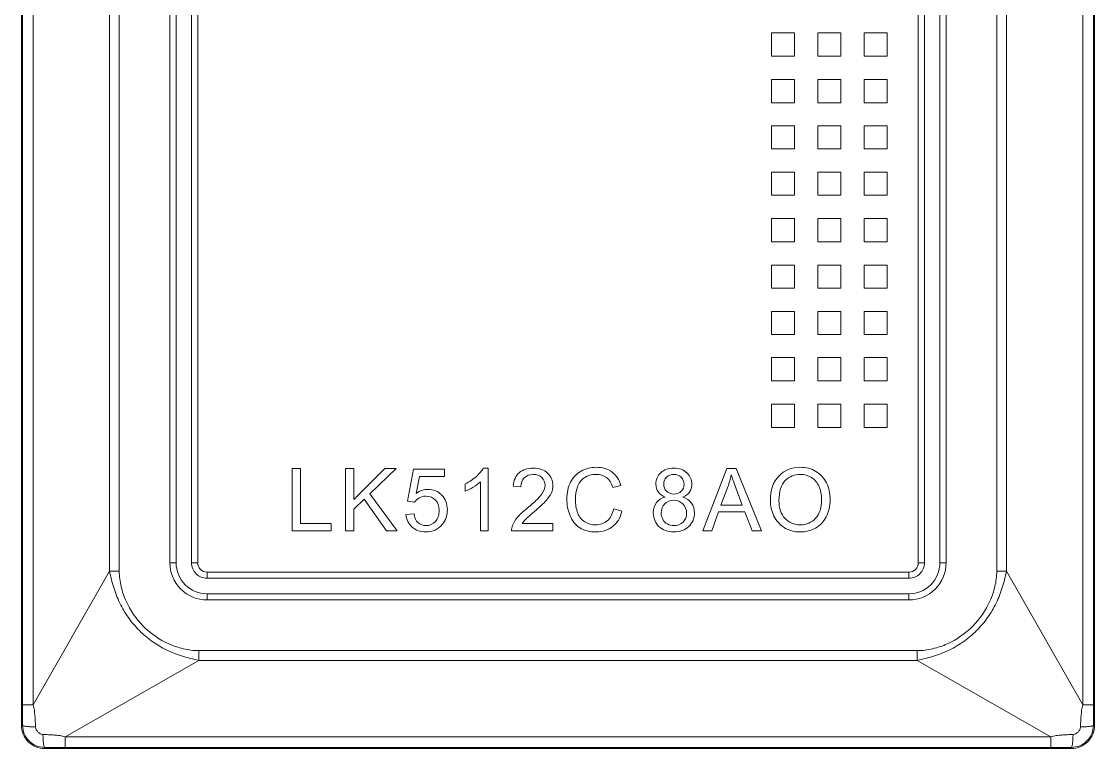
# Model space of a CAD drawing. Header units: millimetres. Extents: x 33157 to 59611, y -29750 to 1750.
# Drawn here: x 54231.68 to 54266.38, y -3680.08 to -3656.59 of the extents above; entities that cross this region are included whole.
import ezdxf

# ---------------------------------------------------------------- set-up
doc = ezdxf.new("R2010")
doc.units = ezdxf.units.MM
doc.layers.add('layer 1', color=7, linetype='Continuous', lineweight=18)

msp = doc.modelspace()

# ---------------------------------------------------------------- linework, layer by layer
at = {"layer": 'layer 1', "lineweight": 9}
for p, q in [((54231.676, -3580.831), (54231.676, -3679.331)), ((54266.376, -3580.831), (54266.376, -3679.331)), ((54231.714, -3581.495), (54231.714, -3678.667)), ((54232.056, -3581.495), (54232.056, -3678.667)), ((54265.997, -3581.495), (54265.997, -3678.667)), ((54266.339, -3581.495), (54266.339, -3678.667)), ((54234.522, -3585.811), (54234.522, -3674.35)), ((54234.839, -3585.811), (54234.839, -3674.35)), ((54263.214, -3585.811), (54263.214, -3674.35)), ((54263.53, -3585.811), (54263.53, -3674.35)), ((54236.476, -3586.081), (54236.476, -3674.081)), ((54236.676, -3586.081), (54236.676, -3674.081)), ((54237.176, -3586.081), (54237.176, -3674.081)), ((54237.376, -3586.081), (54237.376, -3674.081)), ((54260.676, -3586.081), (54260.676, -3674.081)), ((54260.876, -3586.081), (54260.876, -3674.081)), ((54261.376, -3586.081), (54261.376, -3674.081)), ((54261.576, -3586.081), (54261.576, -3674.081)), ((54234.522, -3674.35), (54234.522, -3674.35)), ((54234.839, -3674.35), (54234.839, -3674.35)), ((54236.676, -3674.081), (54236.676, -3674.081)), ((54237.376, -3674.081), (54237.376, -3674.081)), ((54237.676, -3674.381), (54237.676, -3674.381)), ((54237.676, -3674.381), (54237.676, -3674.581)), ((54260.376, -3674.381), (54260.376, -3674.381)), ((54260.376, -3674.381), (54260.376, -3674.381)), ((54260.376, -3674.381), (54260.376, -3674.581)), ((54260.376, -3674.381), (54260.376, -3674.381)), ((54260.876, -3674.081), (54260.876, -3674.081)), ((54261.576, -3674.081), (54261.576, -3674.081)), ((54263.53, -3674.35), (54263.53, -3674.35)), ((54260.376, -3674.581), (54260.376, -3674.581)), ((54237.676, -3675.081), (54237.676, -3675.081)), ((54237.676, -3675.081), (54237.676, -3675.281)), ((54260.376, -3675.081), (54260.376, -3675.081)), ((54260.376, -3675.081), (54260.376, -3675.081)), ((54260.376, -3675.081), (54260.376, -3675.281)), ((54260.376, -3675.281), (54260.376, -3675.281)), ((54237.407, -3676.918), (54237.407, -3676.918)), ((54237.407, -3676.918), (54237.407, -3677.235)), ((54260.646, -3676.918), (54260.646, -3676.918)), ((54260.646, -3676.918), (54260.646, -3676.918)), ((54260.646, -3676.918), (54260.646, -3677.235)), ((54237.407, -3677.235), (54237.407, -3677.235)), ((54260.646, -3677.235), (54260.646, -3677.235)), ((54232.056, -3678.667), (54232.056, -3678.667)), ((54266.339, -3678.667), (54266.339, -3678.667)), ((54231.713, -3679.331), (54231.713, -3679.331)), ((54266.376, -3679.331), (54266.376, -3679.331)), ((54233.091, -3679.701), (54233.091, -3679.701)), ((54233.091, -3679.701), (54233.091, -3680.043)), ((54264.962, -3679.701), (54264.962, -3679.701)), ((54264.962, -3679.701), (54264.962, -3679.701)), ((54264.962, -3679.701), (54264.962, -3680.043)), ((54232.426, -3680.044), (54232.426, -3680.044)), ((54232.426, -3680.044), (54232.426, -3680.081)), ((54264.962, -3680.043), (54264.962, -3680.043)), ((54265.626, -3680.044), (54265.626, -3680.044)), ((54265.626, -3680.044), (54265.626, -3680.081)), ((54265.626, -3680.081), (54265.626, -3680.081))]:
    msp.add_line(p, q, dxfattribs=at)
at = {"layer": 'layer 1'}
for points, knots in [([(54255.926, -3657.716), (54255.926, -3657.716), (54256.676, -3657.716), (54256.676, -3657.716), (54256.676, -3657.716), (54256.676, -3656.963), (54256.676, -3656.963), (54256.676, -3656.963), (54255.926, -3656.963), (54255.926, -3656.963), (54255.926, -3656.963), (54255.926, -3657.713), (54255.926, -3657.713), (54255.926, -3657.713), (54255.926, -3657.716), (54255.926, -3657.716)], [0, 0, 0, 0, 151117.480587, 151117.480587, 151117.480587, 302234.961174, 302234.961174, 302234.961174, 453352.441761, 453352.441761, 453352.441761, 604469.922348, 604469.922348, 604469.922348, 755587.402935, 755587.402935, 755587.402935, 755587.402935]), ([(54257.426, -3657.716), (54257.426, -3657.716), (54258.176, -3657.716), (54258.176, -3657.716), (54258.176, -3657.716), (54258.176, -3656.963), (54258.176, -3656.963), (54258.176, -3656.963), (54257.426, -3656.963), (54257.426, -3656.963), (54257.426, -3656.963), (54257.426, -3657.713), (54257.426, -3657.713), (54257.426, -3657.713), (54257.426, -3657.716), (54257.426, -3657.716)], [0, 0, 0, 0, 151121.520188, 151121.520188, 151121.520188, 302243.040376, 302243.040376, 302243.040376, 453364.560564, 453364.560564, 453364.560564, 604486.080752, 604486.080752, 604486.080752, 755607.60094, 755607.60094, 755607.60094, 755607.60094]), ([(54258.926, -3657.716), (54258.926, -3657.716), (54259.676, -3657.716), (54259.676, -3657.716), (54259.676, -3657.716), (54259.676, -3656.963), (54259.676, -3656.963), (54259.676, -3656.963), (54258.926, -3656.963), (54258.926, -3656.963), (54258.926, -3656.963), (54258.926, -3657.713), (54258.926, -3657.713), (54258.926, -3657.713), (54258.926, -3657.716), (54258.926, -3657.716)], [0, 0, 0, 0, 151125.560109, 151125.560109, 151125.560109, 302251.120219, 302251.120219, 302251.120219, 453376.680328, 453376.680328, 453376.680328, 604502.240437, 604502.240437, 604502.240437, 755627.800547, 755627.800547, 755627.800547, 755627.800547]), ([(54255.926, -3659.218), (54255.926, -3659.218), (54256.676, -3659.218), (54256.676, -3659.218), (54256.676, -3659.218), (54256.676, -3658.465), (54256.676, -3658.465), (54256.676, -3658.465), (54255.926, -3658.465), (54255.926, -3658.465), (54255.926, -3658.465), (54255.926, -3659.215), (54255.926, -3659.215), (54255.926, -3659.215), (54255.926, -3659.218), (54255.926, -3659.218)], [0, 0, 0, 0, 151119.53486, 151119.53486, 151119.53486, 302239.06972, 302239.06972, 302239.06972, 453358.604581, 453358.604581, 453358.604581, 604478.139441, 604478.139441, 604478.139441, 755597.674301, 755597.674301, 755597.674301, 755597.674301]), ([(54257.426, -3659.218), (54257.426, -3659.218), (54258.176, -3659.218), (54258.176, -3659.218), (54258.176, -3659.218), (54258.176, -3658.465), (54258.176, -3658.465), (54258.176, -3658.465), (54257.426, -3658.465), (54257.426, -3658.465), (54257.426, -3658.465), (54257.426, -3659.215), (54257.426, -3659.215), (54257.426, -3659.215), (54257.426, -3659.218), (54257.426, -3659.218)], [0, 0, 0, 0, 151123.574456, 151123.574456, 151123.574456, 302247.148913, 302247.148913, 302247.148913, 453370.723369, 453370.723369, 453370.723369, 604494.297826, 604494.297826, 604494.297826, 755617.872282, 755617.872282, 755617.872282, 755617.872282]), ([(54258.926, -3659.218), (54258.926, -3659.218), (54259.676, -3659.218), (54259.676, -3659.218), (54259.676, -3659.218), (54259.676, -3658.465), (54259.676, -3658.465), (54259.676, -3658.465), (54258.926, -3658.465), (54258.926, -3658.465), (54258.926, -3658.465), (54258.926, -3659.215), (54258.926, -3659.215), (54258.926, -3659.215), (54258.926, -3659.218), (54258.926, -3659.218)], [0, 0, 0, 0, 151127.614373, 151127.614373, 151127.614373, 302255.228746, 302255.228746, 302255.228746, 453382.843119, 453382.843119, 453382.843119, 604510.457493, 604510.457493, 604510.457493, 755638.071866, 755638.071866, 755638.071866, 755638.071866]), ([(54255.926, -3660.71), (54255.926, -3660.71), (54256.676, -3660.71), (54256.676, -3660.71), (54256.676, -3660.71), (54256.676, -3659.967), (54256.676, -3659.967), (54256.676, -3659.967), (54255.926, -3659.967), (54255.926, -3659.967), (54255.926, -3659.967), (54255.926, -3660.707), (54255.926, -3660.707), (54255.926, -3660.707), (54255.926, -3660.71), (54255.926, -3660.71)], [0, 0, 0, 0, 151121.593011, 151121.593011, 151121.593011, 302243.186023, 302243.186023, 302243.186023, 453364.779034, 453364.779034, 453364.779034, 604486.372046, 604486.372046, 604486.372046, 755607.965057, 755607.965057, 755607.965057, 755607.965057]), ([(54257.426, -3660.71), (54257.426, -3660.71), (54258.176, -3660.71), (54258.176, -3660.71), (54258.176, -3660.71), (54258.176, -3659.967), (54258.176, -3659.967), (54258.176, -3659.967), (54257.426, -3659.967), (54257.426, -3659.967), (54257.426, -3659.967), (54257.426, -3660.707), (54257.426, -3660.707), (54257.426, -3660.707), (54257.426, -3660.71), (54257.426, -3660.71)], [0, 0, 0, 0, 151125.632603, 151125.632603, 151125.632603, 302251.265206, 302251.265206, 302251.265206, 453376.897809, 453376.897809, 453376.897809, 604502.530412, 604502.530412, 604502.530412, 755628.163015, 755628.163015, 755628.163015, 755628.163015]), ([(54258.926, -3660.71), (54258.926, -3660.71), (54259.676, -3660.71), (54259.676, -3660.71), (54259.676, -3660.71), (54259.676, -3659.967), (54259.676, -3659.967), (54259.676, -3659.967), (54258.926, -3659.967), (54258.926, -3659.967), (54258.926, -3659.967), (54258.926, -3660.707), (54258.926, -3660.707), (54258.926, -3660.707), (54258.926, -3660.71), (54258.926, -3660.71)], [0, 0, 0, 0, 151129.672515, 151129.672515, 151129.672515, 302259.34503, 302259.34503, 302259.34503, 453389.017545, 453389.017545, 453389.017545, 604518.69006, 604518.69006, 604518.69006, 755648.362575, 755648.362575, 755648.362575, 755648.362575]), ([(54255.926, -3662.209), (54255.926, -3662.209), (54256.676, -3662.209), (54256.676, -3662.209), (54256.676, -3662.209), (54256.676, -3661.456), (54256.676, -3661.456), (54256.676, -3661.456), (54255.926, -3661.456), (54255.926, -3661.456), (54255.926, -3661.456), (54255.926, -3662.205), (54255.926, -3662.205), (54255.926, -3662.205), (54255.926, -3662.209), (54255.926, -3662.209)], [0, 0, 0, 0, 151123.625562, 151123.625562, 151123.625562, 302247.251124, 302247.251124, 302247.251124, 453370.876686, 453370.876686, 453370.876686, 604494.502249, 604494.502249, 604494.502249, 755618.127811, 755618.127811, 755618.127811, 755618.127811]), ([(54257.426, -3662.209), (54257.426, -3662.209), (54258.176, -3662.209), (54258.176, -3662.209), (54258.176, -3662.209), (54258.176, -3661.456), (54258.176, -3661.456), (54258.176, -3661.456), (54257.426, -3661.456), (54257.426, -3661.456), (54257.426, -3661.456), (54257.426, -3662.205), (54257.426, -3662.205), (54257.426, -3662.205), (54257.426, -3662.209), (54257.426, -3662.209)], [0, 0, 0, 0, 151127.665149, 151127.665149, 151127.665149, 302255.330298, 302255.330298, 302255.330298, 453382.995447, 453382.995447, 453382.995447, 604510.660596, 604510.660596, 604510.660596, 755638.325745, 755638.325745, 755638.325745, 755638.325745]), ([(54258.926, -3662.209), (54258.926, -3662.209), (54259.676, -3662.209), (54259.676, -3662.209), (54259.676, -3662.209), (54259.676, -3661.456), (54259.676, -3661.456), (54259.676, -3661.456), (54258.926, -3661.456), (54258.926, -3661.456), (54258.926, -3661.456), (54258.926, -3662.205), (54258.926, -3662.205), (54258.926, -3662.205), (54258.926, -3662.209), (54258.926, -3662.209)], [0, 0, 0, 0, 151131.705056, 151131.705056, 151131.705056, 302263.410113, 302263.410113, 302263.410113, 453395.115169, 453395.115169, 453395.115169, 604526.820225, 604526.820225, 604526.820225, 755658.525281, 755658.525281, 755658.525281, 755658.525281]), ([(54255.926, -3663.71), (54255.926, -3663.71), (54256.676, -3663.71), (54256.676, -3663.71), (54256.676, -3663.71), (54256.676, -3662.958), (54256.676, -3662.958), (54256.676, -3662.958), (54255.926, -3662.958), (54255.926, -3662.958), (54255.926, -3662.958), (54255.926, -3663.707), (54255.926, -3663.707), (54255.926, -3663.707), (54255.926, -3663.71), (54255.926, -3663.71)], [0, 0, 0, 0, 151125.679498, 151125.679498, 151125.679498, 302251.358996, 302251.358996, 302251.358996, 453377.038495, 453377.038495, 453377.038495, 604502.717993, 604502.717993, 604502.717993, 755628.397491, 755628.397491, 755628.397491, 755628.397491]), ([(54255.926, -3663.71), (54255.926, -3663.71), (54256.676, -3663.71), (54256.676, -3663.71), (54256.676, -3663.71), (54256.676, -3662.958), (54256.676, -3662.958), (54256.676, -3662.958), (54255.926, -3662.958), (54255.926, -3662.958), (54255.926, -3662.958), (54255.926, -3663.707), (54255.926, -3663.707), (54255.926, -3663.707), (54255.926, -3663.71), (54255.926, -3663.71)], [0, 0, 0, 0, 151125.679498, 151125.679498, 151125.679498, 302251.358996, 302251.358996, 302251.358996, 453377.038495, 453377.038495, 453377.038495, 604502.717993, 604502.717993, 604502.717993, 755628.397491, 755628.397491, 755628.397491, 755628.397491]), ([(54257.426, -3663.71), (54257.426, -3663.71), (54258.176, -3663.71), (54258.176, -3663.71), (54258.176, -3663.71), (54258.176, -3662.958), (54258.176, -3662.958), (54258.176, -3662.958), (54257.426, -3662.958), (54257.426, -3662.958), (54257.426, -3662.958), (54257.426, -3663.707), (54257.426, -3663.707), (54257.426, -3663.707), (54257.426, -3663.71), (54257.426, -3663.71)], [0, 0, 0, 0, 151129.71908, 151129.71908, 151129.71908, 302259.438161, 302259.438161, 302259.438161, 453389.157241, 453389.157241, 453389.157241, 604518.876321, 604518.876321, 604518.876321, 755648.595401, 755648.595401, 755648.595401, 755648.595401]), ([(54257.426, -3663.71), (54257.426, -3663.71), (54258.176, -3663.71), (54258.176, -3663.71), (54258.176, -3663.71), (54258.176, -3662.958), (54258.176, -3662.958), (54258.176, -3662.958), (54257.426, -3662.958), (54257.426, -3662.958), (54257.426, -3662.958), (54257.426, -3663.707), (54257.426, -3663.707), (54257.426, -3663.707), (54257.426, -3663.71), (54257.426, -3663.71)], [0, 0, 0, 0, 151129.71908, 151129.71908, 151129.71908, 302259.438161, 302259.438161, 302259.438161, 453389.157241, 453389.157241, 453389.157241, 604518.876321, 604518.876321, 604518.876321, 755648.595401, 755648.595401, 755648.595401, 755648.595401]), ([(54258.926, -3663.71), (54258.926, -3663.71), (54259.676, -3663.71), (54259.676, -3663.71), (54259.676, -3663.71), (54259.676, -3662.958), (54259.676, -3662.958), (54259.676, -3662.958), (54258.926, -3662.958), (54258.926, -3662.958), (54258.926, -3662.958), (54258.926, -3663.707), (54258.926, -3663.707), (54258.926, -3663.707), (54258.926, -3663.71), (54258.926, -3663.71)], [0, 0, 0, 0, 151133.758983, 151133.758983, 151133.758983, 302267.517966, 302267.517966, 302267.517966, 453401.276949, 453401.276949, 453401.276949, 604535.035931, 604535.035931, 604535.035931, 755668.794914, 755668.794914, 755668.794914, 755668.794914]), ([(54258.926, -3663.71), (54258.926, -3663.71), (54259.676, -3663.71), (54259.676, -3663.71), (54259.676, -3663.71), (54259.676, -3662.958), (54259.676, -3662.958), (54259.676, -3662.958), (54258.926, -3662.958), (54258.926, -3662.958), (54258.926, -3662.958), (54258.926, -3663.707), (54258.926, -3663.707), (54258.926, -3663.707), (54258.926, -3663.71), (54258.926, -3663.71)], [0, 0, 0, 0, 151133.758983, 151133.758983, 151133.758983, 302267.517966, 302267.517966, 302267.517966, 453401.276949, 453401.276949, 453401.276949, 604535.035931, 604535.035931, 604535.035931, 755668.794914, 755668.794914, 755668.794914, 755668.794914]), ([(54255.926, -3665.212), (54255.926, -3665.212), (54256.676, -3665.212), (54256.676, -3665.212), (54256.676, -3665.212), (54256.676, -3664.46), (54256.676, -3664.46), (54256.676, -3664.46), (54255.926, -3664.46), (54255.926, -3664.46), (54255.926, -3664.46), (54255.926, -3665.209), (54255.926, -3665.209), (54255.926, -3665.209), (54255.926, -3665.212), (54255.926, -3665.212)], [0, 0, 0, 0, 151127.734052, 151127.734052, 151127.734052, 302255.468103, 302255.468103, 302255.468103, 453383.202155, 453383.202155, 453383.202155, 604510.936206, 604510.936206, 604510.936206, 755638.670258, 755638.670258, 755638.670258, 755638.670258]), ([(54257.426, -3665.212), (54257.426, -3665.212), (54258.176, -3665.212), (54258.176, -3665.212), (54258.176, -3665.212), (54258.176, -3664.46), (54258.176, -3664.46), (54258.176, -3664.46), (54257.426, -3664.46), (54257.426, -3664.46), (54257.426, -3664.46), (54257.426, -3665.209), (54257.426, -3665.209), (54257.426, -3665.209), (54257.426, -3665.212), (54257.426, -3665.212)], [0, 0, 0, 0, 151131.773629, 151131.773629, 151131.773629, 302263.547258, 302263.547258, 302263.547258, 453395.320887, 453395.320887, 453395.320887, 604527.094516, 604527.094516, 604527.094516, 755658.868144, 755658.868144, 755658.868144, 755658.868144]), ([(54258.926, -3665.212), (54258.926, -3665.212), (54259.676, -3665.212), (54259.676, -3665.212), (54259.676, -3665.212), (54259.676, -3664.46), (54259.676, -3664.46), (54259.676, -3664.46), (54258.926, -3664.46), (54258.926, -3664.46), (54258.926, -3664.46), (54258.926, -3665.209), (54258.926, -3665.209), (54258.926, -3665.209), (54258.926, -3665.212), (54258.926, -3665.212)], [0, 0, 0, 0, 151135.813527, 151135.813527, 151135.813527, 302271.627053, 302271.627053, 302271.627053, 453407.44058, 453407.44058, 453407.44058, 604543.254107, 604543.254107, 604543.254107, 755679.067634, 755679.067634, 755679.067634, 755679.067634]), ([(54255.926, -3666.704), (54255.926, -3666.704), (54256.676, -3666.704), (54256.676, -3666.704), (54256.676, -3666.704), (54256.676, -3665.961), (54256.676, -3665.961), (54256.676, -3665.961), (54255.926, -3665.961), (54255.926, -3665.961), (54255.926, -3665.961), (54255.926, -3666.701), (54255.926, -3666.701), (54255.926, -3666.701), (54255.926, -3666.704), (54255.926, -3666.704)], [0, 0, 0, 0, 151129.792482, 151129.792482, 151129.792482, 302259.584963, 302259.584963, 302259.584963, 453389.377445, 453389.377445, 453389.377445, 604519.169926, 604519.169926, 604519.169926, 755648.962408, 755648.962408, 755648.962408, 755648.962408]), ([(54257.426, -3666.704), (54257.426, -3666.704), (54258.176, -3666.704), (54258.176, -3666.704), (54258.176, -3666.704), (54258.176, -3665.961), (54258.176, -3665.961), (54258.176, -3665.961), (54257.426, -3665.961), (54257.426, -3665.961), (54257.426, -3665.961), (54257.426, -3666.701), (54257.426, -3666.701), (54257.426, -3666.701), (54257.426, -3666.704), (54257.426, -3666.704)], [0, 0, 0, 0, 151133.832054, 151133.832054, 151133.832054, 302267.664108, 302267.664108, 302267.664108, 453401.496163, 453401.496163, 453401.496163, 604535.328217, 604535.328217, 604535.328217, 755669.160271, 755669.160271, 755669.160271, 755669.160271]), ([(54258.926, -3666.704), (54258.926, -3666.704), (54259.676, -3666.704), (54259.676, -3666.704), (54259.676, -3666.704), (54259.676, -3665.961), (54259.676, -3665.961), (54259.676, -3665.961), (54258.926, -3665.961), (54258.926, -3665.961), (54258.926, -3665.961), (54258.926, -3666.701), (54258.926, -3666.701), (54258.926, -3666.701), (54258.926, -3666.704), (54258.926, -3666.704)], [0, 0, 0, 0, 151137.871947, 151137.871947, 151137.871947, 302275.743895, 302275.743895, 302275.743895, 453413.615842, 453413.615842, 453413.615842, 604551.487789, 604551.487789, 604551.487789, 755689.359736, 755689.359736, 755689.359736, 755689.359736]), ([(54255.926, -3668.203), (54255.926, -3668.203), (54256.676, -3668.203), (54256.676, -3668.203), (54256.676, -3668.203), (54256.676, -3667.451), (54256.676, -3667.451), (54256.676, -3667.451), (54255.926, -3667.451), (54255.926, -3667.451), (54255.926, -3667.451), (54255.926, -3668.2), (54255.926, -3668.2), (54255.926, -3668.2), (54255.926, -3668.203), (54255.926, -3668.203)], [0, 0, 0, 0, 151131.825311, 151131.825311, 151131.825311, 302263.650622, 302263.650622, 302263.650622, 453395.475933, 453395.475933, 453395.475933, 604527.301245, 604527.301245, 604527.301245, 755659.126556, 755659.126556, 755659.126556, 755659.126556]), ([(54257.426, -3668.203), (54257.426, -3668.203), (54258.176, -3668.203), (54258.176, -3668.203), (54258.176, -3668.203), (54258.176, -3667.451), (54258.176, -3667.451), (54258.176, -3667.451), (54257.426, -3667.451), (54257.426, -3667.451), (54257.426, -3667.451), (54257.426, -3668.2), (54257.426, -3668.2), (54257.426, -3668.2), (54257.426, -3668.203), (54257.426, -3668.203)], [0, 0, 0, 0, 151135.864879, 151135.864879, 151135.864879, 302271.729758, 302271.729758, 302271.729758, 453407.594637, 453407.594637, 453407.594637, 604543.459517, 604543.459517, 604543.459517, 755679.324396, 755679.324396, 755679.324396, 755679.324396]), ([(54258.926, -3668.203), (54258.926, -3668.203), (54259.676, -3668.203), (54259.676, -3668.203), (54259.676, -3668.203), (54259.676, -3667.451), (54259.676, -3667.451), (54259.676, -3667.451), (54258.926, -3667.451), (54258.926, -3667.451), (54258.926, -3667.451), (54258.926, -3668.2), (54258.926, -3668.2), (54258.926, -3668.2), (54258.926, -3668.203), (54258.926, -3668.203)], [0, 0, 0, 0, 151139.904768, 151139.904768, 151139.904768, 302279.809535, 302279.809535, 302279.809535, 453419.714303, 453419.714303, 453419.714303, 604559.61907, 604559.61907, 604559.61907, 755699.523838, 755699.523838, 755699.523838, 755699.523838]), ([(54255.926, -3669.705), (54255.926, -3669.705), (54256.676, -3669.705), (54256.676, -3669.705), (54256.676, -3669.705), (54256.676, -3668.952), (54256.676, -3668.952), (54256.676, -3668.952), (54255.926, -3668.952), (54255.926, -3668.952), (54255.926, -3668.952), (54255.926, -3669.701), (54255.926, -3669.701), (54255.926, -3669.701), (54255.926, -3669.705), (54255.926, -3669.705)], [0, 0, 0, 0, 151133.879527, 151133.879527, 151133.879527, 302267.759054, 302267.759054, 302267.759054, 453401.638582, 453401.638582, 453401.638582, 604535.518109, 604535.518109, 604535.518109, 755669.397636, 755669.397636, 755669.397636, 755669.397636]), ([(54257.426, -3669.705), (54257.426, -3669.705), (54258.176, -3669.705), (54258.176, -3669.705), (54258.176, -3669.705), (54258.176, -3668.952), (54258.176, -3668.952), (54258.176, -3668.952), (54257.426, -3668.952), (54257.426, -3668.952), (54257.426, -3668.952), (54257.426, -3669.701), (54257.426, -3669.701), (54257.426, -3669.701), (54257.426, -3669.705), (54257.426, -3669.705)], [0, 0, 0, 0, 151137.91909, 151137.91909, 151137.91909, 302275.838181, 302275.838181, 302275.838181, 453413.757271, 453413.757271, 453413.757271, 604551.676362, 604551.676362, 604551.676362, 755689.595452, 755689.595452, 755689.595452, 755689.595452]), ([(54258.926, -3669.705), (54258.926, -3669.705), (54259.676, -3669.705), (54259.676, -3669.705), (54259.676, -3669.705), (54259.676, -3668.952), (54259.676, -3668.952), (54259.676, -3668.952), (54258.926, -3668.952), (54258.926, -3668.952), (54258.926, -3668.952), (54258.926, -3669.701), (54258.926, -3669.701), (54258.926, -3669.701), (54258.926, -3669.705), (54258.926, -3669.705)], [0, 0, 0, 0, 151141.958974, 151141.958974, 151141.958974, 302283.917948, 302283.917948, 302283.917948, 453425.876922, 453425.876922, 453425.876922, 604567.835896, 604567.835896, 604567.835896, 755709.79487, 755709.79487, 755709.79487, 755709.79487]), ([(54253.715, -3673.05), (54253.715, -3673.05), (54254.49, -3671.029), (54254.49, -3671.029), (54254.49, -3671.029), (54254.784, -3671.029), (54254.784, -3671.029), (54254.784, -3671.029), (54255.607, -3673.05), (54255.607, -3673.05), (54255.607, -3673.05), (54255.303, -3673.05), (54255.303, -3673.05), (54255.303, -3673.05), (54255.069, -3672.438), (54255.069, -3672.438), (54255.069, -3672.438), (54254.218, -3672.438), (54254.218, -3672.438), (54254.218, -3672.438), (54253.999, -3673.05), (54253.999, -3673.05), (54253.999, -3673.05), (54253.715, -3673.05), (54253.715, -3673.05)], [0, 0, 0, 0, 145547.323515, 145547.323515, 145547.323515, 291094.647031, 291094.647031, 291094.647031, 436641.970546, 436641.970546, 436641.970546, 582189.294062, 582189.294062, 582189.294062, 727736.617577, 727736.617577, 727736.617577, 873283.941093, 873283.941093, 873283.941093, 1018831.264608, 1018831.264608, 1018831.264608, 1164378.588124, 1164378.588124, 1164378.588124, 1164378.588124]), ([(54240.432, -3673.05), (54240.432, -3673.05), (54240.432, -3671.029), (54240.432, -3671.029), (54240.432, -3671.029), (54240.7, -3671.029), (54240.7, -3671.029), (54240.7, -3671.029), (54240.7, -3672.813), (54240.7, -3672.813), (54240.7, -3672.813), (54241.693, -3672.813), (54241.693, -3672.813), (54241.693, -3672.813), (54241.693, -3673.05), (54241.693, -3673.05), (54241.693, -3673.05), (54240.432, -3673.05), (54240.432, -3673.05)], [0, 0, 0, 0, 148821.821211, 148821.821211, 148821.821211, 297643.642423, 297643.642423, 297643.642423, 446465.463634, 446465.463634, 446465.463634, 595287.284846, 595287.284846, 595287.284846, 744109.106057, 744109.106057, 744109.106057, 892930.927269, 892930.927269, 892930.927269, 892930.927269]), ([(54242.158, -3673.05), (54242.158, -3673.05), (54242.158, -3671.029), (54242.158, -3671.029), (54242.158, -3671.029), (54242.426, -3671.029), (54242.426, -3671.029), (54242.426, -3671.029), (54242.426, -3672.031), (54242.426, -3672.031), (54242.426, -3672.031), (54243.43, -3671.029), (54243.43, -3671.029), (54243.43, -3671.029), (54243.792, -3671.029), (54243.792, -3671.029), (54243.792, -3671.029), (54242.945, -3671.849), (54242.945, -3671.849), (54242.945, -3671.849), (54243.829, -3673.05), (54243.829, -3673.05), (54243.829, -3673.05), (54243.476, -3673.05), (54243.476, -3673.05), (54243.476, -3673.05), (54242.757, -3672.03), (54242.757, -3672.03), (54242.757, -3672.03), (54242.426, -3672.35), (54242.426, -3672.35), (54242.426, -3672.35), (54242.426, -3673.05), (54242.426, -3673.05), (54242.426, -3673.05), (54242.158, -3673.05), (54242.158, -3673.05)], [0, 0, 0, 0, 142205.094332, 142205.094332, 142205.094332, 284410.188664, 284410.188664, 284410.188664, 426615.282996, 426615.282996, 426615.282996, 568820.377327, 568820.377327, 568820.377327, 711025.471659, 711025.471659, 711025.471659, 853230.565991, 853230.565991, 853230.565991, 995435.660323, 995435.660323, 995435.660323, 1137640.754655, 1137640.754655, 1137640.754655, 1279845.848987, 1279845.848987, 1279845.848987, 1422050.943319, 1422050.943319, 1422050.943319, 1564256.03765, 1564256.03765, 1564256.03765, 1706461.131982, 1706461.131982, 1706461.131982, 1706461.131982]), ([(54244.11, -3672.519), (54244.11, -3672.519), (54244.37, -3672.5), (54244.37, -3672.5), (54244.389, -3672.626), (54244.434, -3672.721), (54244.503, -3672.785), (54244.573, -3672.849), (54244.658, -3672.881), (54244.758, -3672.881), (54244.879, -3672.881), (54244.98, -3672.836), (54245.063, -3672.746), (54245.144, -3672.655), (54245.185, -3672.536), (54245.185, -3672.387), (54245.185, -3672.246), (54245.146, -3672.134), (54245.068, -3672.052), (54244.989, -3671.971), (54244.885, -3671.93), (54244.756, -3671.93), (54244.675, -3671.93), (54244.603, -3671.948), (54244.54, -3671.985), (54244.476, -3672.021), (54244.426, -3672.069), (54244.389, -3672.127), (54244.389, -3672.127), (54244.155, -3672.093), (54244.155, -3672.093), (54244.155, -3672.093), (54244.35, -3671.055), (54244.35, -3671.055), (54244.35, -3671.055), (54245.352, -3671.055), (54245.352, -3671.055), (54245.352, -3671.055), (54245.352, -3671.292), (54245.352, -3671.292), (54245.352, -3671.292), (54244.548, -3671.292), (54244.548, -3671.292), (54244.548, -3671.292), (54244.44, -3671.837), (54244.44, -3671.837), (54244.561, -3671.752), (54244.688, -3671.71), (54244.821, -3671.71), (54244.997, -3671.71), (54245.145, -3671.771), (54245.266, -3671.893), (54245.387, -3672.015), (54245.448, -3672.172), (54245.448, -3672.364), (54245.448, -3672.547), (54245.395, -3672.705), (54245.288, -3672.838), (54245.159, -3673.002), (54244.982, -3673.084), (54244.758, -3673.084), (54244.575, -3673.084), (54244.425, -3673.032), (54244.309, -3672.929), (54244.193, -3672.826), (54244.127, -3672.69), (54244.11, -3672.519)], [0, 0, 0, 0, 139203.047856, 139203.047856, 139203.047856, 278406.095711, 278406.095711, 278406.095711, 417609.143567, 417609.143567, 417609.143567, 556812.191423, 556812.191423, 556812.191423, 696015.239278, 696015.239278, 696015.239278, 835218.287134, 835218.287134, 835218.287134, 974421.334989, 974421.334989, 974421.334989, 1113624.382845, 1113624.382845, 1113624.382845, 1252827.430701, 1252827.430701, 1252827.430701, 1392030.478556, 1392030.478556, 1392030.478556, 1531233.526412, 1531233.526412, 1531233.526412, 1670436.574268, 1670436.574268, 1670436.574268, 1809639.622123, 1809639.622123, 1809639.622123, 1948842.669979, 1948842.669979, 1948842.669979, 2088045.717835, 2088045.717835, 2088045.717835, 2227248.76569, 2227248.76569, 2227248.76569, 2366451.813546, 2366451.813546, 2366451.813546, 2505654.861401, 2505654.861401, 2505654.861401, 2644857.909257, 2644857.909257, 2644857.909257, 2784060.957113, 2784060.957113, 2784060.957113, 2923264.004968, 2923264.004968, 2923264.004968, 3062467.052824, 3062467.052824, 3062467.052824, 3062467.052824]), ([(54246.768, -3673.05), (54246.768, -3673.05), (54246.519, -3673.05), (54246.519, -3673.05), (54246.519, -3673.05), (54246.519, -3671.469), (54246.519, -3671.469), (54246.46, -3671.526), (54246.381, -3671.583), (54246.284, -3671.64), (54246.187, -3671.697), (54246.1, -3671.74), (54246.023, -3671.768), (54246.023, -3671.768), (54246.023, -3671.528), (54246.023, -3671.528), (54246.162, -3671.463), (54246.283, -3671.384), (54246.387, -3671.291), (54246.491, -3671.198), (54246.565, -3671.108), (54246.608, -3671.021), (54246.608, -3671.021), (54246.768, -3671.021), (54246.768, -3671.021), (54246.768, -3671.021), (54246.768, -3673.05), (54246.768, -3673.05)], [0, 0, 0, 0, 144215.51962, 144215.51962, 144215.51962, 288431.03924, 288431.03924, 288431.03924, 432646.55886, 432646.55886, 432646.55886, 576862.07848, 576862.07848, 576862.07848, 721077.5981, 721077.5981, 721077.5981, 865293.117719, 865293.117719, 865293.117719, 1009508.637339, 1009508.637339, 1009508.637339, 1153724.156959, 1153724.156959, 1153724.156959, 1297939.676579, 1297939.676579, 1297939.676579, 1297939.676579]), ([(54248.864, -3672.813), (54248.864, -3672.813), (54248.864, -3673.05), (54248.864, -3673.05), (54248.864, -3673.05), (54247.526, -3673.05), (54247.526, -3673.05), (54247.524, -3672.99), (54247.534, -3672.933), (54247.555, -3672.877), (54247.59, -3672.787), (54247.645, -3672.697), (54247.72, -3672.609), (54247.796, -3672.521), (54247.904, -3672.419), (54248.045, -3672.304), (54248.264, -3672.124), (54248.412, -3671.981), (54248.49, -3671.876), (54248.568, -3671.771), (54248.607, -3671.671), (54248.607, -3671.577), (54248.607, -3671.479), (54248.572, -3671.396), (54248.501, -3671.328), (54248.431, -3671.261), (54248.339, -3671.227), (54248.225, -3671.227), (54248.105, -3671.227), (54248.009, -3671.263), (54247.937, -3671.334), (54247.865, -3671.405), (54247.829, -3671.504), (54247.828, -3671.63), (54247.828, -3671.63), (54247.574, -3671.605), (54247.574, -3671.605), (54247.592, -3671.415), (54247.657, -3671.27), (54247.771, -3671.17), (54247.886, -3671.071), (54248.038, -3671.021), (54248.231, -3671.021), (54248.425, -3671.021), (54248.578, -3671.075), (54248.691, -3671.182), (54248.805, -3671.29), (54248.861, -3671.424), (54248.861, -3671.583), (54248.861, -3671.663), (54248.845, -3671.743), (54248.811, -3671.821), (54248.778, -3671.9), (54248.723, -3671.982), (54248.647, -3672.068), (54248.569, -3672.154), (54248.442, -3672.273), (54248.264, -3672.424), (54248.115, -3672.549), (54248.019, -3672.634), (54247.977, -3672.678), (54247.934, -3672.723), (54247.9, -3672.768), (54247.872, -3672.813), (54247.872, -3672.813), (54248.864, -3672.813), (54248.864, -3672.813)], [0, 0, 0, 0, 139210.716106, 139210.716106, 139210.716106, 278421.432213, 278421.432213, 278421.432213, 417632.148319, 417632.148319, 417632.148319, 556842.864425, 556842.864425, 556842.864425, 696053.580532, 696053.580532, 696053.580532, 835264.296638, 835264.296638, 835264.296638, 974475.012744, 974475.012744, 974475.012744, 1113685.728851, 1113685.728851, 1113685.728851, 1252896.444957, 1252896.444957, 1252896.444957, 1392107.161063, 1392107.161063, 1392107.161063, 1531317.87717, 1531317.87717, 1531317.87717, 1670528.593276, 1670528.593276, 1670528.593276, 1809739.309382, 1809739.309382, 1809739.309382, 1948950.025489, 1948950.025489, 1948950.025489, 2088160.741595, 2088160.741595, 2088160.741595, 2227371.457701, 2227371.457701, 2227371.457701, 2366582.173808, 2366582.173808, 2366582.173808, 2505792.889914, 2505792.889914, 2505792.889914, 2645003.60602, 2645003.60602, 2645003.60602, 2784214.322127, 2784214.322127, 2784214.322127, 2923425.038233, 2923425.038233, 2923425.038233, 3062635.754339, 3062635.754339, 3062635.754339, 3062635.754339]), ([(54250.827, -3672.341), (54250.827, -3672.341), (54251.095, -3672.409), (54251.095, -3672.409), (54251.04, -3672.629), (54250.939, -3672.796), (54250.794, -3672.911), (54250.648, -3673.026), (54250.47, -3673.084), (54250.26, -3673.084), (54250.043, -3673.084), (54249.866, -3673.04), (54249.73, -3672.951), (54249.593, -3672.862), (54249.49, -3672.734), (54249.419, -3672.566), (54249.348, -3672.398), (54249.312, -3672.218), (54249.312, -3672.025), (54249.312, -3671.814), (54249.352, -3671.631), (54249.432, -3671.474), (54249.513, -3671.318), (54249.627, -3671.199), (54249.775, -3671.117), (54249.923, -3671.036), (54250.087, -3670.995), (54250.264, -3670.995), (54250.467, -3670.995), (54250.636, -3671.047), (54250.774, -3671.15), (54250.912, -3671.253), (54251.008, -3671.397), (54251.062, -3671.583), (54251.062, -3671.583), (54250.799, -3671.646), (54250.799, -3671.646), (54250.753, -3671.499), (54250.684, -3671.392), (54250.595, -3671.325), (54250.507, -3671.257), (54250.395, -3671.224), (54250.26, -3671.224), (54250.105, -3671.224), (54249.975, -3671.261), (54249.871, -3671.336), (54249.767, -3671.41), (54249.694, -3671.51), (54249.652, -3671.635), (54249.61, -3671.761), (54249.588, -3671.89), (54249.588, -3672.023), (54249.588, -3672.195), (54249.613, -3672.345), (54249.663, -3672.473), (54249.713, -3672.601), (54249.791, -3672.697), (54249.896, -3672.76), (54250.001, -3672.824), (54250.115, -3672.855), (54250.238, -3672.855), (54250.388, -3672.855), (54250.514, -3672.812), (54250.617, -3672.726), (54250.721, -3672.639), (54250.791, -3672.511), (54250.827, -3672.341)], [0, 0, 0, 0, 139215.202203, 139215.202203, 139215.202203, 278430.404406, 278430.404406, 278430.404406, 417645.60661, 417645.60661, 417645.60661, 556860.808813, 556860.808813, 556860.808813, 696076.011016, 696076.011016, 696076.011016, 835291.213219, 835291.213219, 835291.213219, 974506.415423, 974506.415423, 974506.415423, 1113721.617626, 1113721.617626, 1113721.617626, 1252936.819829, 1252936.819829, 1252936.819829, 1392152.022032, 1392152.022032, 1392152.022032, 1531367.224235, 1531367.224235, 1531367.224235, 1670582.426439, 1670582.426439, 1670582.426439, 1809797.628642, 1809797.628642, 1809797.628642, 1949012.830845, 1949012.830845, 1949012.830845, 2088228.033048, 2088228.033048, 2088228.033048, 2227443.235251, 2227443.235251, 2227443.235251, 2366658.437455, 2366658.437455, 2366658.437455, 2505873.639658, 2505873.639658, 2505873.639658, 2645088.841861, 2645088.841861, 2645088.841861, 2784304.044064, 2784304.044064, 2784304.044064, 2923519.246268, 2923519.246268, 2923519.246268, 3062734.448471, 3062734.448471, 3062734.448471, 3062734.448471]), ([(54252.494, -3671.955), (54252.391, -3671.917), (54252.315, -3671.863), (54252.265, -3671.793), (54252.215, -3671.723), (54252.191, -3671.639), (54252.191, -3671.542), (54252.191, -3671.395), (54252.243, -3671.272), (54252.349, -3671.171), (54252.454, -3671.071), (54252.595, -3671.021), (54252.77, -3671.021), (54252.946, -3671.021), (54253.088, -3671.072), (54253.195, -3671.175), (54253.302, -3671.277), (54253.356, -3671.402), (54253.356, -3671.549), (54253.356, -3671.643), (54253.332, -3671.725), (54253.283, -3671.794), (54253.234, -3671.863), (54253.159, -3671.917), (54253.059, -3671.955), (54253.183, -3671.995), (54253.277, -3672.06), (54253.341, -3672.15), (54253.405, -3672.24), (54253.438, -3672.347), (54253.438, -3672.472), (54253.438, -3672.645), (54253.377, -3672.79), (54253.255, -3672.908), (54253.133, -3673.025), (54252.972, -3673.084), (54252.773, -3673.084), (54252.574, -3673.084), (54252.414, -3673.025), (54252.292, -3672.907), (54252.17, -3672.789), (54252.109, -3672.642), (54252.109, -3672.465), (54252.109, -3672.334), (54252.142, -3672.224), (54252.209, -3672.136), (54252.276, -3672.047), (54252.371, -3671.987), (54252.494, -3671.955)], [0, 0, 0, 0, 140578.51551, 140578.51551, 140578.51551, 281157.031021, 281157.031021, 281157.031021, 421735.546531, 421735.546531, 421735.546531, 562314.062041, 562314.062041, 562314.062041, 702892.577551, 702892.577551, 702892.577551, 843471.093062, 843471.093062, 843471.093062, 984049.608572, 984049.608572, 984049.608572, 1124628.124082, 1124628.124082, 1124628.124082, 1265206.639592, 1265206.639592, 1265206.639592, 1405785.155103, 1405785.155103, 1405785.155103, 1546363.670613, 1546363.670613, 1546363.670613, 1686942.186123, 1686942.186123, 1686942.186123, 1827520.701634, 1827520.701634, 1827520.701634, 1968099.217144, 1968099.217144, 1968099.217144, 2108677.732654, 2108677.732654, 2108677.732654, 2249256.248164, 2249256.248164, 2249256.248164, 2249256.248164]), ([(54252.445, -3671.533), (54252.445, -3671.629), (54252.475, -3671.707), (54252.536, -3671.768), (54252.597, -3671.829), (54252.677, -3671.859), (54252.776, -3671.859), (54252.873, -3671.859), (54252.951, -3671.829), (54253.011, -3671.769), (54253.072, -3671.709), (54253.102, -3671.635), (54253.102, -3671.547), (54253.102, -3671.456), (54253.071, -3671.379), (54253.008, -3671.317), (54252.946, -3671.255), (54252.868, -3671.224), (54252.773, -3671.224), (54252.678, -3671.224), (54252.599, -3671.255), (54252.537, -3671.315), (54252.476, -3671.376), (54252.445, -3671.448), (54252.445, -3671.533)], [0, 0, 0, 0, 145545.125294, 145545.125294, 145545.125294, 291090.250588, 291090.250588, 291090.250588, 436635.375882, 436635.375882, 436635.375882, 582180.501175, 582180.501175, 582180.501175, 727725.626469, 727725.626469, 727725.626469, 873270.751763, 873270.751763, 873270.751763, 1018815.877057, 1018815.877057, 1018815.877057, 1164361.002351, 1164361.002351, 1164361.002351, 1164361.002351]), ([(54254.296, -3672.22), (54254.296, -3672.22), (54254.985, -3672.22), (54254.985, -3672.22), (54254.985, -3672.22), (54254.774, -3671.66), (54254.774, -3671.66), (54254.711, -3671.49), (54254.663, -3671.349), (54254.63, -3671.238), (54254.602, -3671.37), (54254.565, -3671.499), (54254.518, -3671.627), (54254.518, -3671.627), (54254.296, -3672.22), (54254.296, -3672.22)], [0, 0, 0, 0, 151133.444057, 151133.444057, 151133.444057, 302266.888113, 302266.888113, 302266.888113, 453400.33217, 453400.33217, 453400.33217, 604533.776227, 604533.776227, 604533.776227, 755667.220283, 755667.220283, 755667.220283, 755667.220283]), ([(54255.894, -3672.067), (54255.894, -3671.732), (54255.984, -3671.469), (54256.164, -3671.28), (54256.345, -3671.09), (54256.577, -3670.995), (54256.862, -3670.995), (54257.049, -3670.995), (54257.217, -3671.04), (54257.367, -3671.129), (54257.516, -3671.218), (54257.631, -3671.342), (54257.709, -3671.502), (54257.788, -3671.661), (54257.827, -3671.841), (54257.827, -3672.043), (54257.827, -3672.248), (54257.786, -3672.431), (54257.703, -3672.592), (54257.62, -3672.754), (54257.503, -3672.876), (54257.352, -3672.959), (54257.2, -3673.043), (54257.036, -3673.084), (54256.861, -3673.084), (54256.67, -3673.084), (54256.5, -3673.038), (54256.35, -3672.946), (54256.201, -3672.854), (54256.087, -3672.729), (54256.01, -3672.57), (54255.933, -3672.412), (54255.894, -3672.244), (54255.894, -3672.067)], [0, 0, 0, 0, 142674.99958, 142674.99958, 142674.99958, 285349.999159, 285349.999159, 285349.999159, 428024.998739, 428024.998739, 428024.998739, 570699.998318, 570699.998318, 570699.998318, 713374.997898, 713374.997898, 713374.997898, 856049.997477, 856049.997477, 856049.997477, 998724.997057, 998724.997057, 998724.997057, 1141399.996636, 1141399.996636, 1141399.996636, 1284074.996216, 1284074.996216, 1284074.996216, 1426749.995795, 1426749.995795, 1426749.995795, 1569424.995375, 1569424.995375, 1569424.995375, 1569424.995375]), ([(54256.171, -3672.071), (54256.171, -3672.314), (54256.236, -3672.506), (54256.367, -3672.646), (54256.497, -3672.785), (54256.662, -3672.855), (54256.859, -3672.855), (54257.061, -3672.855), (54257.226, -3672.785), (54257.356, -3672.644), (54257.486, -3672.503), (54257.551, -3672.302), (54257.551, -3672.043), (54257.551, -3671.878), (54257.523, -3671.735), (54257.467, -3671.613), (54257.412, -3671.49), (54257.331, -3671.395), (54257.224, -3671.328), (54257.116, -3671.261), (54256.997, -3671.227), (54256.863, -3671.227), (54256.674, -3671.227), (54256.512, -3671.292), (54256.375, -3671.422), (54256.239, -3671.551), (54256.171, -3671.768), (54256.171, -3672.071)], [0, 0, 0, 0, 144243.392859, 144243.392859, 144243.392859, 288486.785717, 288486.785717, 288486.785717, 432730.178576, 432730.178576, 432730.178576, 576973.571434, 576973.571434, 576973.571434, 721216.964293, 721216.964293, 721216.964293, 865460.357151, 865460.357151, 865460.357151, 1009703.75001, 1009703.75001, 1009703.75001, 1153947.142868, 1153947.142868, 1153947.142868, 1298190.535727, 1298190.535727, 1298190.535727, 1298190.535727]), ([(54252.363, -3672.467), (54252.363, -3672.538), (54252.379, -3672.606), (54252.412, -3672.673), (54252.445, -3672.739), (54252.495, -3672.79), (54252.562, -3672.826), (54252.628, -3672.862), (54252.699, -3672.881), (54252.775, -3672.881), (54252.895, -3672.881), (54252.992, -3672.843), (54253.069, -3672.766), (54253.146, -3672.69), (54253.184, -3672.593), (54253.184, -3672.476), (54253.184, -3672.356), (54253.144, -3672.257), (54253.066, -3672.179), (54252.987, -3672.101), (54252.887, -3672.062), (54252.767, -3672.062), (54252.65, -3672.062), (54252.553, -3672.101), (54252.477, -3672.178), (54252.401, -3672.255), (54252.363, -3672.352), (54252.363, -3672.467)], [0, 0, 0, 0, 144234.503335, 144234.503335, 144234.503335, 288469.00667, 288469.00667, 288469.00667, 432703.510005, 432703.510005, 432703.510005, 576938.01334, 576938.01334, 576938.01334, 721172.516674, 721172.516674, 721172.516674, 865407.020009, 865407.020009, 865407.020009, 1009641.523344, 1009641.523344, 1009641.523344, 1153876.026679, 1153876.026679, 1153876.026679, 1298110.530014, 1298110.530014, 1298110.530014, 1298110.530014])]:
    msp.add_open_spline(points, degree=3, knots=knots, dxfattribs=at)
at = {"layer": 'layer 1', "lineweight": 9}
for points in [[(54232.056, -3678.667), (54232.056, -3678.667), (54234.522, -3674.35), (54234.522, -3674.35)], [(54234.839, -3674.35), (54234.839, -3674.35), (54234.522, -3674.35), (54234.522, -3674.35)], [(54236.476, -3674.081), (54236.476, -3674.081), (54236.676, -3674.081), (54236.676, -3674.081)], [(54237.376, -3674.081), (54237.376, -3674.081), (54237.176, -3674.081), (54237.176, -3674.081)], [(54237.676, -3674.381), (54237.676, -3674.381), (54260.376, -3674.381), (54260.376, -3674.381)], [(54237.676, -3674.381), (54237.676, -3674.381), (54260.376, -3674.381), (54260.376, -3674.381)], [(54260.676, -3674.081), (54260.676, -3674.081), (54260.876, -3674.081), (54260.876, -3674.081)], [(54261.576, -3674.081), (54261.576, -3674.081), (54261.376, -3674.081), (54261.376, -3674.081)], [(54263.214, -3674.35), (54263.214, -3674.35), (54263.53, -3674.35), (54263.53, -3674.35)], [(54265.997, -3678.667), (54265.997, -3678.667), (54263.53, -3674.35), (54263.53, -3674.35)], [(54237.676, -3674.581), (54237.676, -3674.581), (54260.376, -3674.581), (54260.376, -3674.581)], [(54260.376, -3675.081), (54260.376, -3675.081), (54237.676, -3675.081), (54237.676, -3675.081)], [(54260.376, -3675.281), (54260.376, -3675.281), (54237.676, -3675.281), (54237.676, -3675.281)], [(54237.407, -3676.918), (54237.407, -3676.918), (54260.646, -3676.918), (54260.646, -3676.918)], [(54233.091, -3679.701), (54233.091, -3679.701), (54237.407, -3677.235), (54237.407, -3677.235)], [(54237.407, -3677.235), (54237.407, -3677.235), (54260.646, -3677.235), (54260.646, -3677.235)], [(54264.962, -3679.701), (54264.962, -3679.701), (54260.646, -3677.235), (54260.646, -3677.235)], [(54231.714, -3678.667), (54231.714, -3678.667), (54232.056, -3678.667), (54232.056, -3678.667)], [(54231.713, -3679.331), (54231.714, -3679.109), (54231.714, -3678.888), (54231.714, -3678.667)], [(54266.339, -3678.667), (54266.339, -3678.667), (54265.997, -3678.667), (54265.997, -3678.667)], [(54266.339, -3678.667), (54266.339, -3678.888), (54266.339, -3679.109), (54266.34, -3679.331)], [(54231.713, -3679.331), (54231.713, -3679.331), (54231.676, -3679.331), (54231.676, -3679.331)], [(54266.34, -3679.331), (54266.34, -3679.331), (54266.376, -3679.331), (54266.376, -3679.331)], [(54264.962, -3679.701), (54264.962, -3679.701), (54233.091, -3679.701), (54233.091, -3679.701)], [(54232.426, -3680.081), (54232.426, -3680.081), (54265.626, -3680.081), (54265.626, -3680.081)], [(54233.091, -3680.043), (54232.869, -3680.043), (54232.648, -3680.043), (54232.426, -3680.044)], [(54264.962, -3680.043), (54264.962, -3680.043), (54233.091, -3680.043), (54233.091, -3680.043)], [(54265.626, -3680.044), (54265.405, -3680.043), (54265.184, -3680.043), (54264.962, -3680.043)]]:
    msp.add_open_spline(points, degree=3, dxfattribs=at)
for points, knots in [([(54234.522, -3674.35), (54234.544, -3674.438), (54234.564, -3674.527), (54234.586, -3674.615), (54234.607, -3674.703), (54234.632, -3674.791), (54234.659, -3674.877), (54234.713, -3675.051), (54234.779, -3675.221), (54234.859, -3675.384), (54234.939, -3675.547), (54235.032, -3675.704), (54235.137, -3675.852), (54235.242, -3676.001), (54235.36, -3676.14), (54235.489, -3676.269), (54235.617, -3676.397), (54235.757, -3676.515), (54235.905, -3676.62), (54236.053, -3676.725), (54236.21, -3676.818), (54236.373, -3676.898), (54236.537, -3676.978), (54236.706, -3677.044), (54236.88, -3677.098), (54236.966, -3677.126), (54237.054, -3677.15), (54237.142, -3677.172), (54237.23, -3677.193), (54237.319, -3677.213), (54237.407, -3677.235)], [0, 0, 0, 0, 143519.009268, 143519.009268, 143519.009268, 287038.018537, 287038.018537, 287038.018537, 430557.027805, 430557.027805, 430557.027805, 574076.037073, 574076.037073, 574076.037073, 717595.046341, 717595.046341, 717595.046341, 861114.05561, 861114.05561, 861114.05561, 1004633.064878, 1004633.064878, 1004633.064878, 1148152.074146, 1148152.074146, 1148152.074146, 1291671.083415, 1291671.083415, 1291671.083415, 1435190.092683, 1435190.092683, 1435190.092683, 1435190.092683]), ([(54234.839, -3674.35), (54234.839, -3674.516), (54234.861, -3674.683), (54234.899, -3674.845), (54234.937, -3675.007), (54234.99, -3675.165), (54235.059, -3675.317), (54235.194, -3675.62), (54235.387, -3675.899), (54235.623, -3676.134), (54235.859, -3676.37), (54236.137, -3676.563), (54236.44, -3676.699), (54236.592, -3676.767), (54236.75, -3676.82), (54236.912, -3676.858), (54237.075, -3676.896), (54237.241, -3676.919), (54237.407, -3676.918)], [0, 0, 0, 0, 148814.723986, 148814.723986, 148814.723986, 297629.447973, 297629.447973, 297629.447973, 446444.171959, 446444.171959, 446444.171959, 595258.895945, 595258.895945, 595258.895945, 744073.619932, 744073.619932, 744073.619932, 892888.343918, 892888.343918, 892888.343918, 892888.343918]), ([(54236.476, -3674.081), (54236.476, -3674.399), (54236.603, -3674.704), (54236.828, -3674.929), (54237.053, -3675.154), (54237.358, -3675.281), (54237.676, -3675.281)], [0, 0, 0, 0, 175294.033542, 175294.033542, 175294.033542, 350588.067084, 350588.067084, 350588.067084, 350588.067084]), ([(54236.676, -3674.081), (54236.676, -3674.346), (54236.782, -3674.6), (54236.969, -3674.788), (54237.157, -3674.975), (54237.411, -3675.081), (54237.676, -3675.081)], [0, 0, 0, 0, 175294.420246, 175294.420246, 175294.420246, 350588.840491, 350588.840491, 350588.840491, 350588.840491]), ([(54237.176, -3674.081), (54237.176, -3674.213), (54237.229, -3674.341), (54237.323, -3674.434), (54237.417, -3674.528), (54237.544, -3674.581), (54237.676, -3674.581)], [0, 0, 0, 0, 175295.387395, 175295.387395, 175295.387395, 350590.77479, 350590.77479, 350590.77479, 350590.77479]), ([(54237.376, -3674.081), (54237.376, -3674.16), (54237.408, -3674.237), (54237.464, -3674.293), (54237.521, -3674.349), (54237.597, -3674.381), (54237.676, -3674.381)], [0, 0, 0, 0, 175295.774259, 175295.774259, 175295.774259, 350591.548519, 350591.548519, 350591.548519, 350591.548519]), ([(54260.376, -3675.281), (54260.695, -3675.281), (54261, -3675.154), (54261.225, -3674.929), (54261.45, -3674.704), (54261.576, -3674.399), (54261.576, -3674.081)], [0, 0, 0, 0, 175369.921082, 175369.921082, 175369.921082, 350739.842163, 350739.842163, 350739.842163, 350739.842163]), ([(54260.376, -3675.081), (54260.642, -3675.081), (54260.896, -3674.975), (54261.083, -3674.788), (54261.271, -3674.6), (54261.376, -3674.346), (54261.376, -3674.081)], [0, 0, 0, 0, 175369.450818, 175369.450818, 175369.450818, 350738.901636, 350738.901636, 350738.901636, 350738.901636]), ([(54260.376, -3674.581), (54260.509, -3674.581), (54260.636, -3674.528), (54260.73, -3674.434), (54260.824, -3674.341), (54260.876, -3674.213), (54260.876, -3674.081)], [0, 0, 0, 0, 175368.275263, 175368.275263, 175368.275263, 350736.550527, 350736.550527, 350736.550527, 350736.550527]), ([(54260.376, -3674.381), (54260.456, -3674.381), (54260.532, -3674.349), (54260.589, -3674.293), (54260.645, -3674.237), (54260.676, -3674.16), (54260.676, -3674.081)], [0, 0, 0, 0, 175367.804971, 175367.804971, 175367.804971, 350735.609942, 350735.609942, 350735.609942, 350735.609942]), ([(54260.646, -3676.918), (54260.812, -3676.918), (54260.978, -3676.896), (54261.14, -3676.858), (54261.303, -3676.82), (54261.461, -3676.767), (54261.613, -3676.699), (54261.915, -3676.563), (54262.194, -3676.37), (54262.43, -3676.134), (54262.666, -3675.899), (54262.859, -3675.62), (54262.994, -3675.317), (54263.062, -3675.165), (54263.116, -3675.007), (54263.154, -3674.845), (54263.192, -3674.683), (54263.214, -3674.516), (54263.214, -3674.35)], [0, 0, 0, 0, 148885.659074, 148885.659074, 148885.659074, 297771.318148, 297771.318148, 297771.318148, 446656.977222, 446656.977222, 446656.977222, 595542.636295, 595542.636295, 595542.636295, 744428.295369, 744428.295369, 744428.295369, 893313.954443, 893313.954443, 893313.954443, 893313.954443]), ([(54260.646, -3677.235), (54260.734, -3677.213), (54260.823, -3677.193), (54260.911, -3677.172), (54260.999, -3677.15), (54261.086, -3677.126), (54261.173, -3677.098), (54261.346, -3677.044), (54261.516, -3676.978), (54261.68, -3676.898), (54261.843, -3676.818), (54262, -3676.725), (54262.148, -3676.62), (54262.296, -3676.515), (54262.436, -3676.397), (54262.564, -3676.269), (54262.693, -3676.14), (54262.81, -3676.001), (54262.916, -3675.852), (54263.021, -3675.704), (54263.114, -3675.547), (54263.194, -3675.384), (54263.273, -3675.221), (54263.34, -3675.051), (54263.394, -3674.877), (54263.421, -3674.791), (54263.445, -3674.703), (54263.467, -3674.615), (54263.489, -3674.527), (54263.509, -3674.438), (54263.53, -3674.35)], [0, 0, 0, 0, 143588.330015, 143588.330015, 143588.330015, 287176.66003, 287176.66003, 287176.66003, 430764.990045, 430764.990045, 430764.990045, 574353.32006, 574353.32006, 574353.32006, 717941.650075, 717941.650075, 717941.650075, 861529.98009, 861529.98009, 861529.98009, 1005118.310105, 1005118.310105, 1005118.310105, 1148706.640121, 1148706.640121, 1148706.640121, 1292294.970136, 1292294.970136, 1292294.970136, 1435883.300151, 1435883.300151, 1435883.300151, 1435883.300151]), ([(54232.134, -3679.386), (54232.131, -3679.326), (54232.127, -3679.266), (54232.123, -3679.206), (54232.12, -3679.145), (54232.116, -3679.085), (54232.111, -3679.025), (54232.106, -3678.964), (54232.1, -3678.904), (54232.093, -3678.844), (54232.086, -3678.784), (54232.078, -3678.723), (54232.056, -3678.667)], [0, 0, 0, 0, 155430.89611, 155430.89611, 155430.89611, 310861.792219, 310861.792219, 310861.792219, 466292.688329, 466292.688329, 466292.688329, 621723.584438, 621723.584438, 621723.584438, 621723.584438]), ([(54265.997, -3678.667), (54265.986, -3678.695), (54265.979, -3678.724), (54265.973, -3678.754), (54265.968, -3678.784), (54265.963, -3678.814), (54265.96, -3678.844), (54265.952, -3678.904), (54265.947, -3678.964), (54265.942, -3679.025), (54265.937, -3679.085), (54265.933, -3679.145), (54265.929, -3679.206), (54265.926, -3679.266), (54265.922, -3679.326), (54265.919, -3679.386)], [0, 0, 0, 0, 151174.831761, 151174.831761, 151174.831761, 302349.663523, 302349.663523, 302349.663523, 453524.495284, 453524.495284, 453524.495284, 604699.327046, 604699.327046, 604699.327046, 755874.158807, 755874.158807, 755874.158807, 755874.158807]), ([(54231.676, -3679.331), (54231.676, -3679.53), (54231.755, -3679.72), (54231.896, -3679.861), (54232.037, -3680.002), (54232.227, -3680.081), (54232.426, -3680.081)], [0, 0, 0, 0, 175287.492717, 175287.492717, 175287.492717, 350574.985433, 350574.985433, 350574.985433, 350574.985433]), ([(54231.713, -3679.331), (54231.713, -3679.52), (54231.788, -3679.701), (54231.922, -3679.835), (54232.056, -3679.969), (54232.237, -3680.044), (54232.426, -3680.044)], [0, 0, 0, 0, 175287.563879, 175287.563879, 175287.563879, 350575.127758, 350575.127758, 350575.127758, 350575.127758]), ([(54231.713, -3679.331), (54231.714, -3679.335), (54231.718, -3679.338), (54231.722, -3679.341), (54231.73, -3679.345), (54231.738, -3679.348), (54231.746, -3679.35), (54231.759, -3679.354), (54231.771, -3679.356), (54231.784, -3679.359), (54231.801, -3679.362), (54231.818, -3679.365), (54231.835, -3679.367), (54231.88, -3679.373), (54231.925, -3679.377), (54231.97, -3679.38), (54232.025, -3679.383), (54232.079, -3679.385), (54232.134, -3679.386)], [0, 0, 0, 0, 148811.914645, 148811.914645, 148811.914645, 297623.82929, 297623.82929, 297623.82929, 446435.743936, 446435.743936, 446435.743936, 595247.658581, 595247.658581, 595247.658581, 744059.573226, 744059.573226, 744059.573226, 892871.487871, 892871.487871, 892871.487871, 892871.487871]), ([(54232.371, -3679.623), (54232.311, -3679.62), (54232.252, -3679.592), (54232.208, -3679.549), (54232.165, -3679.505), (54232.137, -3679.446), (54232.134, -3679.386)], [0, 0, 0, 0, 175288.472304, 175288.472304, 175288.472304, 350576.944609, 350576.944609, 350576.944609, 350576.944609]), ([(54265.626, -3680.081), (54265.825, -3680.081), (54266.016, -3680.002), (54266.157, -3679.861), (54266.297, -3679.72), (54266.376, -3679.53), (54266.376, -3679.331)], [0, 0, 0, 0, 175394.174919, 175394.174919, 175394.174919, 350788.349839, 350788.349839, 350788.349839, 350788.349839]), ([(54265.626, -3680.044), (54265.816, -3680.044), (54265.997, -3679.969), (54266.131, -3679.835), (54266.265, -3679.701), (54266.34, -3679.52), (54266.34, -3679.331)], [0, 0, 0, 0, 175394.088567, 175394.088567, 175394.088567, 350788.177135, 350788.177135, 350788.177135, 350788.177135]), ([(54265.919, -3679.386), (54265.916, -3679.446), (54265.888, -3679.505), (54265.844, -3679.549), (54265.801, -3679.592), (54265.741, -3679.62), (54265.682, -3679.623)], [0, 0, 0, 0, 175393.121966, 175393.121966, 175393.121966, 350786.243932, 350786.243932, 350786.243932, 350786.243932]), ([(54266.34, -3679.331), (54266.339, -3679.335), (54266.335, -3679.338), (54266.33, -3679.341), (54266.322, -3679.345), (54266.315, -3679.348), (54266.306, -3679.35), (54266.294, -3679.354), (54266.281, -3679.356), (54266.268, -3679.359), (54266.251, -3679.362), (54266.234, -3679.365), (54266.217, -3679.367), (54266.173, -3679.373), (54266.128, -3679.377), (54266.083, -3679.38), (54266.028, -3679.383), (54265.974, -3679.385), (54265.919, -3679.386)], [0, 0, 0, 0, 148903.142886, 148903.142886, 148903.142886, 297806.285772, 297806.285772, 297806.285772, 446709.428659, 446709.428659, 446709.428659, 595612.571545, 595612.571545, 595612.571545, 744515.714431, 744515.714431, 744515.714431, 893418.857317, 893418.857317, 893418.857317, 893418.857317]), ([(54232.426, -3680.044), (54232.422, -3680.043), (54232.419, -3680.039), (54232.417, -3680.035), (54232.412, -3680.027), (54232.409, -3680.019), (54232.407, -3680.011), (54232.404, -3679.999), (54232.401, -3679.986), (54232.398, -3679.973), (54232.395, -3679.956), (54232.392, -3679.939), (54232.39, -3679.922), (54232.384, -3679.877), (54232.38, -3679.832), (54232.378, -3679.787), (54232.374, -3679.732), (54232.372, -3679.678), (54232.371, -3679.623)], [0, 0, 0, 0, 148814.454283, 148814.454283, 148814.454283, 297628.908567, 297628.908567, 297628.908567, 446443.36285, 446443.36285, 446443.36285, 595257.817134, 595257.817134, 595257.817134, 744072.271417, 744072.271417, 744072.271417, 892886.725701, 892886.725701, 892886.725701, 892886.725701]), ([(54233.091, -3679.701), (54233.063, -3679.69), (54233.033, -3679.683), (54233.003, -3679.678), (54232.973, -3679.672), (54232.943, -3679.668), (54232.913, -3679.664), (54232.853, -3679.656), (54232.793, -3679.651), (54232.732, -3679.646), (54232.672, -3679.641), (54232.612, -3679.637), (54232.552, -3679.634), (54232.491, -3679.63), (54232.431, -3679.627), (54232.371, -3679.623)], [0, 0, 0, 0, 151086.763217, 151086.763217, 151086.763217, 302173.526435, 302173.526435, 302173.526435, 453260.289652, 453260.289652, 453260.289652, 604347.052869, 604347.052869, 604347.052869, 755433.816087, 755433.816087, 755433.816087, 755433.816087]), ([(54265.682, -3679.623), (54265.622, -3679.627), (54265.561, -3679.63), (54265.501, -3679.634), (54265.441, -3679.637), (54265.381, -3679.641), (54265.32, -3679.646), (54265.26, -3679.651), (54265.2, -3679.657), (54265.14, -3679.664), (54265.079, -3679.671), (54265.019, -3679.68), (54264.962, -3679.701)], [0, 0, 0, 0, 155523.589928, 155523.589928, 155523.589928, 311047.179856, 311047.179856, 311047.179856, 466570.769785, 466570.769785, 466570.769785, 622094.359713, 622094.359713, 622094.359713, 622094.359713]), ([(54265.626, -3680.044), (54265.631, -3680.043), (54265.634, -3680.039), (54265.636, -3680.035), (54265.641, -3680.027), (54265.643, -3680.019), (54265.646, -3680.011), (54265.649, -3679.999), (54265.652, -3679.986), (54265.655, -3679.973), (54265.658, -3679.956), (54265.66, -3679.939), (54265.663, -3679.922), (54265.668, -3679.877), (54265.672, -3679.832), (54265.675, -3679.787), (54265.679, -3679.732), (54265.681, -3679.678), (54265.682, -3679.623)], [0, 0, 0, 0, 148902.425054, 148902.425054, 148902.425054, 297804.850107, 297804.850107, 297804.850107, 446707.275161, 446707.275161, 446707.275161, 595609.700214, 595609.700214, 595609.700214, 744512.125268, 744512.125268, 744512.125268, 893414.550321, 893414.550321, 893414.550321, 893414.550321])]:
    msp.add_open_spline(points, degree=3, knots=knots, dxfattribs=at)

doc.saveas('drawing.dxf')
